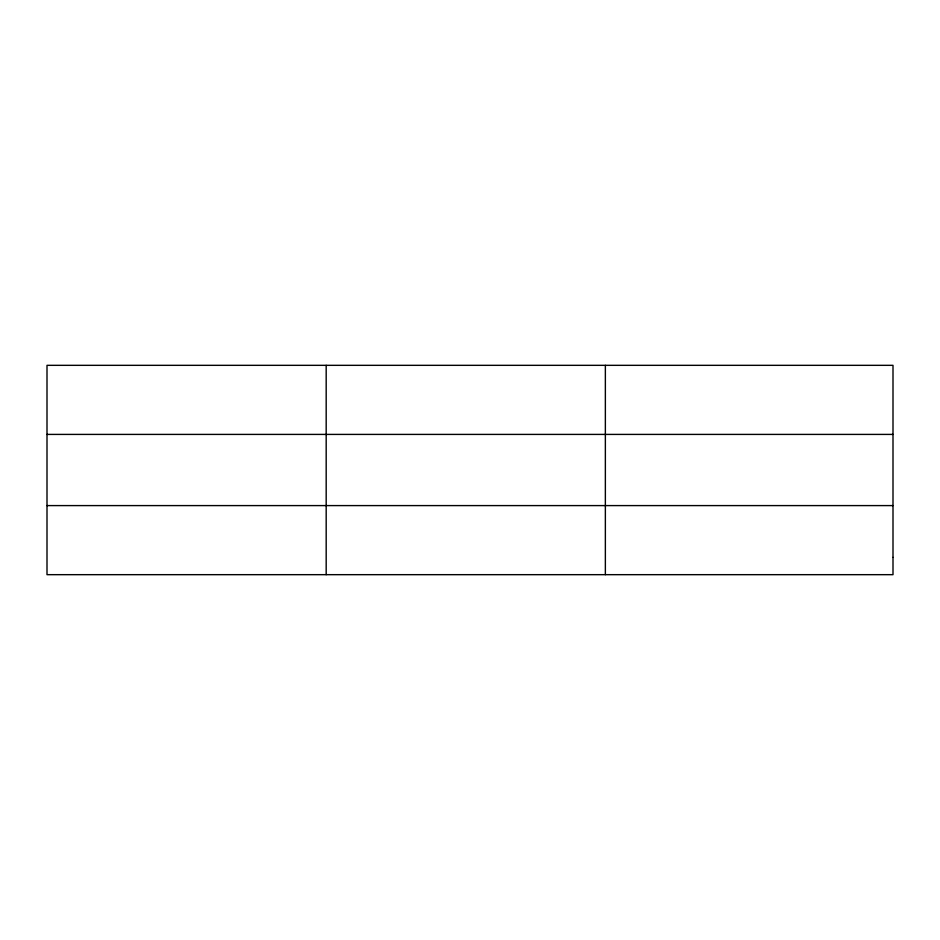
<?xml version="1.0" encoding="UTF-8"?>
<svg xmlns="http://www.w3.org/2000/svg" width="940" height="940" viewBox="0 0 940 940"><rect width="100%" height="100%" fill="white"/><g stroke="black" fill="none" stroke-linecap="round" stroke-linejoin="round"><path stroke-width="1.41" d="M326.18 365.331L326.18 574.669M605.36 365.331L605.36 574.669M47 434.409L893 434.409M47 505.591L893 505.591M893 557.408L893 574.669L47 574.669L47 365.331L893 365.331L893 557.408"/></g></svg>
